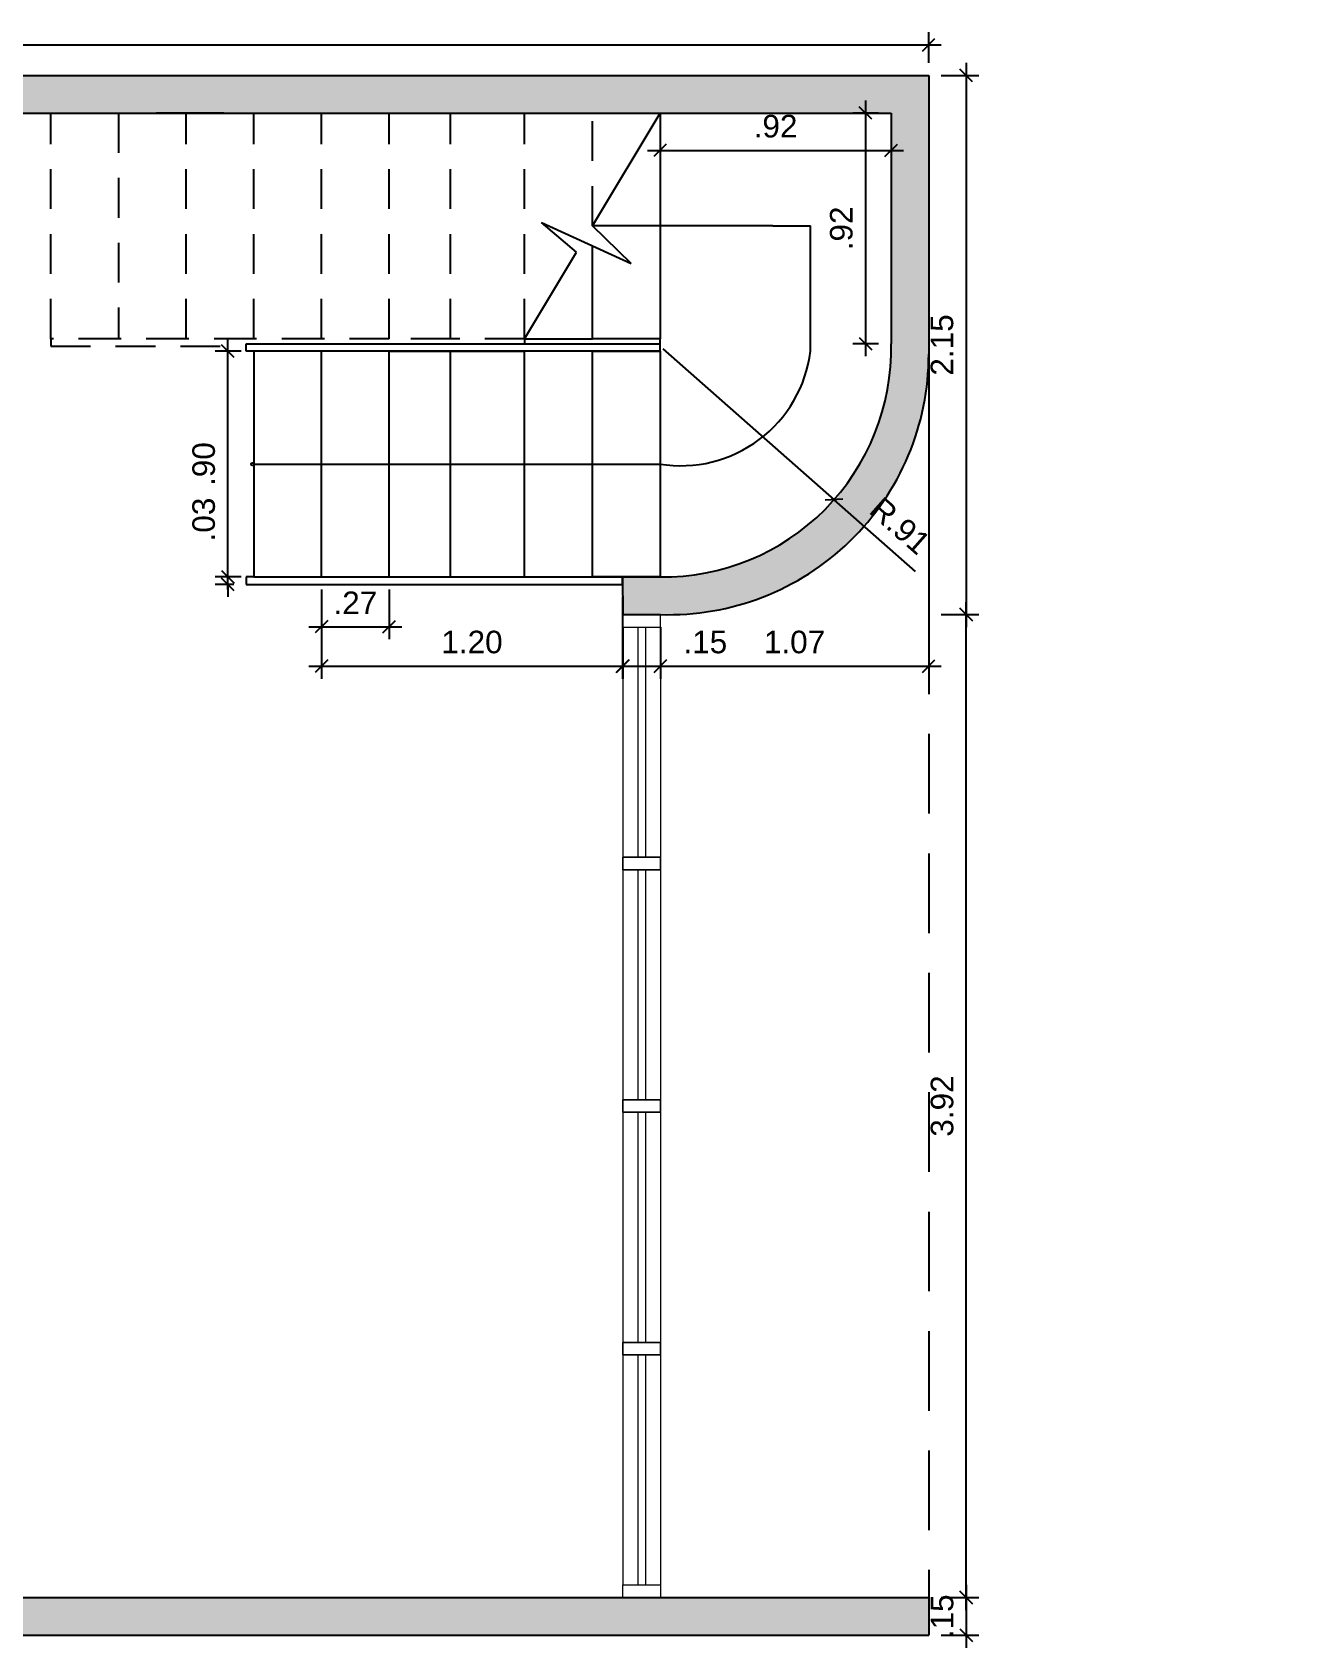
# Model space of a CAD drawing. Header units: millimetres. Extents: x 778.5 to 797.5, y 737.4 to 745.
# Drawn here: x 782.92 to 788, y 738.5 to 744.94 of the extents above; entities that cross this region are included whole.
import ezdxf

# ---------------------------------------------------------------- set-up
doc = ezdxf.new("R2010")
doc.units = ezdxf.units.MM
doc.linetypes.add('DASHED2', pattern=[9.525, 6.35, -3.175])
for name, color, linetype in [('ALVENARIA', 4, 'Continuous'), ('CORTE', 4, 'Continuous'), ('COTAS', 7, 'Continuous'), ('ESCADA', 1, 'Continuous'), ('HACHURA', 253, 'Continuous'), ('PROJEÇÃO', 8, 'DASHED2'), ('SIMBOLOS', 7, 'Continuous')]:
    doc.layers.add(name, color=color, linetype=linetype)
doc.layers.add('Arq-Caixilho', color=1, linetype='Continuous', lineweight=13)
doc.layers.add('Arq-Parede Baixa Osso', color=2, linetype='Continuous', lineweight=20)
doc.styles.get("Standard").update_dxf_attribs({"font": 'arial.ttf'})
doc.dimstyles.new('1.50', dxfattribs={"dimscale": 0.5, "dimtxt": 0.18, "dimasz": 0.1, "dimexe": 0.1, "dimexo": 0.1, "dimgap": 0.1, "dimtad": 1, "dimzin": 4, "dimdsep": 46, "dimtxsty": 'Standard', "dimblk": 'OBLIQUE', "dimcen": 0.1, "dimdle": 0.1, "dimclrd": 1, "dimclre": 1, "dimclrt": 256, "dimadec": 0, "dimazin": 0, "dimtfac": 1, "dimtmove": 0, "dimatfit": 3, "dimldrblk": 'ORIGIN2', "dimfxl": 1.25, "dimtolj": 1, "dimarcsym": 1})
pattern_1 = [(0, (0, 0), (0, 6.985), [5.08, -1.905]), (90, (0, 0), (-6.985, 4e-16), [5.08, -1.905])]

# ---------------------------------------------------------------- blocks, each defined once
blk = doc.blocks.new('_Oblique')
at = {"color": 0, "linetype": 'ByBlock', "lineweight": -2}
blk.add_line((-0.5, -0.5), (0.5, 0.5), dxfattribs=at)
blk = doc.blocks.new('*D27')
at = {"layer": 'COTAS', "color": 1, "lineweight": -2, "transparency": 16777216}
for p in [(785.4368, 743.6781), (786.4435, 742.7897)]:
    blk.add_line(p, (786.1191, 743.076), dxfattribs=at)
at = {"layer": 'Defpoints', "color": 0, "transparency": 16777216}
for p in [(785.4368, 743.6781), (786.1191, 743.076)]:
    blk.add_point(p, dxfattribs=at)
at = {"layer": 'COTAS', "color": 1, "lineweight": -2, "transparency": 16777216, "xscale": 0.05, "yscale": 0.05, "zscale": 0.05, "rotation": 138.574530888876}
blk.add_blockref('_Oblique', (786.1191, 743.076), dxfattribs=at)
at = {"layer": 'COTAS', "transparency": 16777216, "insert": (786.3823, 742.9717), "char_height": 0.09, "attachment_point": 5, "rotation": 318.57453}
blk.add_mtext('\\A1;R.91', dxfattribs=at)
blk = doc.blocks.new('_Origin2')
at = {"color": 0, "linetype": 'ByBlock', "lineweight": -2}
blk.add_line((-0.5, 0), (-1, 0), dxfattribs=at)
for radius in [0.5, 0.25]:
    blk.add_circle((0, 0), radius, dxfattribs=at)

msp = doc.modelspace()

# ---------------------------------------------------------------- hatches: boundary and pattern name
at = {"layer": 'HACHURA'}
h = msp.add_hatch(color=256, dxfattribs=at)
h.dxf.hatch_style = 1
h.paths.add_polyline_path([(786.4966, 744.7682), (778.9666, 744.7682), (778.9666, 743.3782), (779.1166, 743.3782), (779.1166, 744.6182), (781.8566, 744.6182), (781.8566, 742.7782), (781.1066, 742.7782), (781.1066, 742.6282), (782.0066, 742.6282), (782.0066, 744.6182), (786.3466, 744.6182), (786.3466, 743.6982, -0.424475), (785.4252, 742.7682), (785.2752, 742.7682), (785.2766, 742.6182), (785.4266, 742.6182, 0.424475), (786.4966, 743.657)])
h = msp.add_hatch(dxfattribs=at)
h.set_pattern_fill('ANGLE', color=256)
h.set_pattern_definition(pattern_1)
h.paths.add_polyline_path([(780.2166, 742.7782), (780.0666, 742.7782), (778.9666, 742.7782), (778.9666, 742.6282), (780.0666, 742.6282), (780.2166, 742.6282)])
h.paths.add_polyline_path([(797.4903, 738.6982), (794.4219, 738.6982), (794.4219, 738.5482), (797.4903, 738.5482)])
h.paths.add_polyline_path([(794.4219, 738.6982), (790.1103, 738.6982), (790.1103, 739.2482), (789.9603, 739.2482), (789.9603, 738.5482), (794.4219, 738.5482)])
h.paths.add_polyline_path([(790.1103, 742.6282), (791.0603, 742.6282), (791.9603, 742.6282), (792.8603, 742.6282), (793.0103, 742.6282), (793.0103, 742.8282), (792.8603, 742.8282), (792.8603, 742.8188), (792.8603, 742.7688), (792.8503, 742.7688), (792.1103, 742.7782), (791.2103, 742.7782), (791.0603, 742.7782), (789.9603, 742.7782), (789.9603, 740.4882), (790.1103, 740.4882), (790.1103, 741.7282)])
h.paths.add_polyline_path([(786.4966, 738.6982), (779.1166, 738.6982), (779.1166, 739.2482), (778.9666, 739.2482), (778.9666, 738.5482), (786.4966, 738.5482)])
h = msp.add_hatch(dxfattribs=at)
h.set_pattern_fill('ANGLE', color=256)
h.set_pattern_definition(pattern_1)
h.paths.add_polyline_path([(780.2166, 742.7782), (780.0666, 742.7782), (778.9666, 742.7782), (778.9666, 742.6282), (780.0666, 742.6282), (780.2166, 742.6282)])
h.paths.add_polyline_path([(786.4966, 738.6982), (779.1166, 738.6982), (779.1166, 739.2482), (778.9666, 739.2482), (778.9666, 738.5482), (786.4966, 738.5482)])
h.paths.add_polyline_path([(790.1103, 742.6282), (791.0603, 742.6282), (791.9603, 742.6282), (792.8603, 742.6282), (793.0103, 742.6282), (793.0103, 742.8282), (792.8603, 742.8282), (792.8603, 742.7688), (792.8503, 742.7688), (792.1103, 742.7782), (791.2103, 742.7782), (791.0603, 742.7782), (789.9603, 742.7782), (789.9603, 740.4882), (790.1103, 740.4882), (790.1103, 740.8282)])
h.paths.add_polyline_path([(794.4219, 738.6982), (790.1103, 738.6982), (790.1103, 739.2482), (789.9603, 739.2482), (789.9603, 738.5482), (794.4219, 738.5482)])
h.paths.add_polyline_path([(797.4903, 738.6982), (794.4219, 738.6982), (794.4219, 738.5482), (797.4903, 738.5482)])
h = msp.add_hatch(dxfattribs=at)
h.set_pattern_fill('ANGLE', color=256)
h.set_pattern_definition(pattern_1)
h.paths.add_polyline_path([(786.4966, 738.6982), (779.1166, 738.6982), (779.1166, 739.2482), (778.9666, 739.2482), (778.9666, 738.5482), (786.4966, 738.5482)])
h.paths.add_polyline_path([(797.4903, 738.6982), (790.1103, 738.6982), (790.1103, 739.2482), (789.9603, 739.2482), (789.9603, 738.5482), (797.4903, 738.5482)])
h.paths.add_polyline_path([(790.1103, 741.7282), (790.1103, 742.6282), (791.0603, 742.6282), (791.9603, 742.6282), (792.8603, 742.6282), (793.0103, 742.6282), (793.0103, 742.8282), (792.8603, 742.8282), (792.8603, 742.7688), (792.8503, 742.7688), (792.1103, 742.7782), (791.2103, 742.7782), (791.0603, 742.7782), (789.9603, 742.7782), (789.9603, 740.4882), (790.1103, 740.4882), (790.1103, 740.8282)])
h = msp.add_hatch(dxfattribs=at)
h.set_pattern_fill('ANGLE', color=256)
h.set_pattern_definition(pattern_1)
h.paths.add_polyline_path([(786.4966, 738.6982), (779.1166, 738.6982), (779.1166, 739.2482), (778.9666, 739.2482), (778.9666, 738.5482), (786.4966, 738.5482)])
h = msp.add_hatch(color=256, dxfattribs=at)
h.dxf.hatch_style = 1
h.paths.add_polyline_path([(786.4966, 738.6982), (779.1166, 738.6982), (779.1166, 739.2482), (778.9666, 739.2482), (778.9666, 738.5482), (786.4966, 738.5482)])

# ---------------------------------------------------------------- linework, layer by layer
at = {"color": 1}
for p, q in [((786.2444, 744.6682), (786.2444, 743.6482)), ((785.4252, 744.5682), (785.4252, 744.4193)), ((786.2966, 744.6182), (786.1944, 744.6182)), ((786.3466, 744.5682), (786.3466, 744.4193)), ((785.3752, 744.4693), (786.3966, 744.4693)), ((783.7552, 743.6682), (783.6516, 743.6682)), ((783.7016, 742.7182), (783.7016, 743.7182)), ((786.2966, 743.6982), (786.1944, 743.6982)), ((783.7016, 742.7682), (783.7016, 743.1258)), ((783.7252, 742.7682), (783.6516, 742.7682)), ((783.7552, 742.7682), (783.6516, 742.7682)), ((783.7016, 742.7382), (783.7016, 742.7682)), ((783.7252, 742.7382), (783.6516, 742.7382)), ((783.7016, 742.7382), (783.7016, 742.6882)), ((784.0752, 742.7182), (784.0752, 742.5197)), ((784.3452, 742.7182), (784.3452, 742.5197)), ((784.0752, 742.6882), (784.0752, 742.3621)), ((785.2752, 742.6882), (785.2752, 742.3621)), ((784.0252, 742.5697), (784.3952, 742.5697)), ((785.2766, 742.5682), (785.2766, 742.3621)), ((785.4266, 742.5682), (785.4266, 742.3621)), ((785.4266, 742.5682), (785.4266, 742.3621)), ((786.4966, 742.5682), (786.4966, 742.3621)), ((784.0252, 742.4121), (785.3252, 742.4121)), ((785.2266, 742.4121), (785.4266, 742.4121)), ((785.3766, 742.4121), (786.5466, 742.4121)), ((785.4266, 742.4121), (785.7349, 742.4121))]:
    msp.add_line(p, q, dxfattribs=at)
at = {"layer": 'ALVENARIA'}
for p, q in [((778.9666, 744.7682), (786.4966, 744.7682)), ((786.4966, 744.7682), (786.4966, 744.6182)), ((786.4966, 744.7682), (786.4966, 743.657)), ((782.0066, 744.6182), (786.3466, 744.6182)), ((786.3466, 744.6182), (786.3466, 743.6982)), ((786.4966, 744.6182), (786.4966, 743.6982)), ((785.2752, 742.7682), (785.2766, 742.6182)), ((785.4252, 742.7682), (785.2752, 742.7682)), ((785.2752, 742.7682), (785.2766, 742.6182)), ((785.2766, 742.6182), (785.4266, 742.6182)), ((779.1166, 738.6982), (786.4966, 738.6982)), ((786.4966, 738.6982), (786.4966, 738.5482)), ((778.9666, 738.5482), (786.4966, 738.5482))]:
    msp.add_line(p, q, dxfattribs=at)
at = {"layer": 'Arq-Caixilho'}
for p, q in [((785.3366, 742.5682), (785.3366, 741.6507)), ((785.3666, 742.5682), (785.3666, 741.6507)), ((785.3366, 741.6007), (785.3366, 740.6832)), ((785.3666, 741.6007), (785.3666, 740.6832)), ((785.3366, 740.6332), (785.3366, 739.7157)), ((785.3666, 740.6332), (785.3666, 739.7157)), ((785.3366, 739.6657), (785.3366, 738.7482)), ((785.3666, 739.6657), (785.3666, 738.7482))]:
    msp.add_line(p, q, dxfattribs=at)
for points in [[(785.4266, 742.6182), (785.2766, 742.6182), (785.2766, 742.5682), (785.4266, 742.5682)], [(785.4266, 741.6007), (785.2766, 741.6007), (785.2766, 741.6507), (785.4266, 741.6507)], [(785.4266, 741.6507), (785.2766, 741.6507), (785.2766, 741.6007), (785.4266, 741.6007)], [(785.4266, 740.6332), (785.2766, 740.6332), (785.2766, 740.6832), (785.4266, 740.6832)], [(785.4266, 740.6832), (785.2766, 740.6832), (785.2766, 740.6332), (785.4266, 740.6332)], [(785.4266, 739.7157), (785.2766, 739.7157), (785.2766, 739.6657), (785.4266, 739.6657)], [(785.4266, 739.6657), (785.2766, 739.6657), (785.2766, 739.7157), (785.4266, 739.7157)], [(785.4266, 738.6982), (785.2766, 738.6982), (785.2766, 738.7482), (785.4266, 738.7482)]]:
    msp.add_lwpolyline(points, close=True, dxfattribs=at)
at = {"layer": 'Arq-Parede Baixa Osso'}
for p, q in [((785.2766, 742.5682), (785.2766, 741.6507)), ((785.4266, 742.5682), (785.4266, 741.6507)), ((785.2766, 741.6007), (785.2766, 740.6832)), ((785.4266, 741.6007), (785.4266, 740.6832)), ((785.2766, 740.6332), (785.2766, 739.7157)), ((785.4266, 740.6332), (785.4266, 739.7157)), ((785.2766, 739.6657), (785.2766, 738.7482)), ((785.4266, 739.6657), (785.4266, 738.7482))]:
    msp.add_line(p, q, dxfattribs=at)
at = {"layer": 'CORTE'}
for p, q in [((785.1552, 744.1682), (785.4252, 744.6182)), ((785.0919, 744.0627), (784.9526, 744.1817)), ((784.9526, 744.1817), (785.3096, 744.0183)), ((785.3096, 744.0183), (785.1552, 744.1682)), ((784.8852, 743.7182), (785.0919, 744.0627))]:
    msp.add_line(p, q, dxfattribs=at)
for centre, radius, start, end in [((785.4368, 743.6781), 0.91, 269.26669, 1.26669), ((785.46, 743.6542), 1.0366, 268.154, 0.154)]:
    msp.add_arc(centre, radius, start, end, dxfattribs=at)
at = {"layer": 'COTAS', "color": 1}
for p, q in [((778.9166, 744.8901), (786.5466, 744.8901)), ((786.4966, 744.8182), (786.4966, 744.9401)), ((786.646, 744.8182), (786.646, 742.5682)), ((786.5466, 744.7682), (786.696, 744.7682)), ((786.6464, 738.6482), (786.6464, 742.6682)), ((786.5466, 742.6182), (786.696, 742.6182)), ((786.5466, 742.6182), (786.6964, 742.6182)), ((786.5466, 738.6982), (786.6964, 738.6982)), ((786.5466, 738.6982), (786.6964, 738.6982)), ((786.6464, 738.7482), (786.6464, 738.4982)), ((786.5466, 738.5482), (786.6964, 738.5482))]:
    msp.add_line(p, q, dxfattribs=at)
at = {"layer": 'ESCADA', "color": 3}
for p, q in [((785.4252, 744.6182), (785.4252, 743.7182)), ((785.1552, 743.7182), (785.1552, 744.089)), ((784.8852, 743.7182), (785.1552, 743.7182)), ((785.4252, 743.7182), (785.1552, 743.7182)), ((785.1552, 742.7682), (785.1552, 743.6682)), ((785.1552, 743.6682), (785.4252, 743.6682)), ((785.4252, 743.6682), (785.4252, 742.7682)), ((785.1552, 742.7682), (785.4252, 742.7682))]:
    msp.add_line(p, q, dxfattribs=at)
at = {"layer": 'ESCADA'}
for p, q in [((783.7752, 743.6682), (783.7752, 743.6982)), ((783.7752, 743.6982), (785.4252, 743.6982)), ((783.8052, 743.6682), (783.7752, 743.6682)), ((784.0752, 743.6682), (783.8052, 743.6682)), ((783.8052, 743.6682), (783.8052, 742.7682)), ((785.4252, 743.6682), (783.8052, 743.6682)), ((784.3452, 743.6682), (784.0752, 743.6682)), ((784.0752, 742.7682), (784.0752, 743.6682)), ((784.6152, 743.6682), (784.3452, 743.6682)), ((784.8852, 743.6682), (784.6152, 743.6682)), ((784.8852, 743.7182), (784.8852, 743.6982)), ((785.1552, 743.6682), (784.8852, 743.6682)), ((785.4252, 743.6982), (785.4252, 743.7182)), ((785.4252, 743.6682), (785.4252, 743.6982)), ((783.8052, 742.7682), (783.7752, 742.7682)), ((783.7752, 742.7682), (783.7752, 742.7382)), ((783.8052, 742.7682), (784.0752, 742.7682)), ((784.0752, 742.7682), (784.3452, 742.7682)), ((785.4252, 742.7682), (785.1552, 742.7682)), ((785.2752, 742.7382), (785.2752, 742.7682)), ((783.7752, 742.7382), (785.2752, 742.7382))]:
    msp.add_line(p, q, dxfattribs=at)
at = {"layer": 'ESCADA', "color": 2}
for p, q in [((784.3452, 742.7682), (784.3452, 743.6682)), ((784.3452, 743.6682), (784.5902, 743.6682)), ((784.5902, 742.7682), (784.5902, 743.6682)), ((784.5902, 743.6682), (784.8852, 743.6682)), ((784.8852, 742.7682), (784.8852, 743.6682)), ((785.1552, 743.6682), (784.8852, 743.6682)), ((784.3452, 742.7682), (784.5902, 742.7682)), ((784.5902, 742.7682), (784.8852, 742.7682)), ((784.8852, 742.7682), (785.1552, 742.7682))]:
    msp.add_line(p, q, dxfattribs=at)
at = {"layer": 'PROJEÇÃO'}
for p, q in [((786.4966, 744.7682), (786.4966, 742.6182)), ((783.1452, 744.6182), (783.4152, 744.6183)), ((783.4152, 744.6183), (783.6852, 744.6184)), ((783.6852, 744.6182), (783.9552, 744.6182)), ((783.9552, 744.6182), (784.2252, 744.6182)), ((784.2252, 744.6182), (784.4952, 744.6182)), ((784.4952, 744.6182), (784.7402, 744.6182)), ((784.7402, 744.6182), (785.0352, 744.6182)), ((785.0352, 744.6182), (785.3052, 744.6182)), ((785.3052, 744.6182), (785.5752, 744.6182))]:
    msp.add_line(p, q, dxfattribs=at)
at = {"layer": 'PROJEÇÃO', "linetype": 'DASHED2', "ltscale": 0.025}
for p, q in [((782.9952, 743.7182), (782.9952, 744.6182)), ((783.2652, 744.6183), (783.2652, 743.7182)), ((783.5352, 743.7182), (783.5352, 744.6182)), ((783.8052, 743.7182), (783.8052, 744.6182)), ((784.0752, 743.7182), (784.0752, 744.6182)), ((784.3452, 743.7182), (784.3452, 744.6182)), ((784.5902, 743.7182), (784.5902, 744.6182)), ((784.8852, 743.7182), (784.8852, 744.6182)), ((785.1552, 744.1682), (785.1552, 744.6182)), ((783.2652, 743.7182), (782.9952, 743.7182)), ((782.9952, 743.6882), (783.7752, 743.6882)), ((783.5352, 743.7182), (783.2652, 743.7182)), ((783.8052, 743.7182), (783.5352, 743.7182)), ((784.0752, 743.7182), (783.8052, 743.7182)), ((784.3452, 743.7182), (784.0752, 743.7182)), ((784.5902, 743.7182), (784.3452, 743.7182)), ((784.8852, 743.7182), (784.5902, 743.7182))]:
    msp.add_line(p, q, dxfattribs=at)
at = {"layer": 'PROJEÇÃO', "color": 8, "linetype": 'DASHED2', "ltscale": 0.025}
msp.add_line((782.9952, 743.7182), (782.9952, 743.6882), dxfattribs=at)
at = {"layer": 'PROJEÇÃO', "linetype": 'DASHED2', "ltscale": 0.05}
msp.add_line((786.4966, 742.6182), (786.4966, 738.6982), dxfattribs=at)
at = {"layer": 'SIMBOLOS'}
for p, q in [((785.8752, 744.1682), (785.1552, 744.1682)), ((785.8752, 744.1682), (786.0252, 744.1682)), ((786.0252, 743.6682), (786.0252, 744.1682)), ((783.8052, 743.2182), (785.4252, 743.2182))]:
    msp.add_line(p, q, dxfattribs=at)
msp.add_circle((783.7999, 743.2182), 0.00532, dxfattribs=at)
msp.add_arc((785.5079, 743.7329), 0.5213, 260.8699, 352.8699, dxfattribs=at)

# ---------------------------------------------------------------- block references
at = {"color": 1, "xscale": 0.05, "yscale": 0.05, "zscale": 0.05}
for p, rotation in [((786.2444, 744.6182), 90), ((785.4252, 744.4693), 180), ((786.2444, 743.6982), 270), ((783.7016, 743.6682), 90), ((783.7016, 742.7682), 270), ((783.7016, 742.7682), 270), ((783.7016, 742.7382), 90), ((784.0752, 742.5697), 180), ((784.0752, 742.4121), 180), ((785.2766, 742.4121), 180), ((785.4266, 742.4121), 180)]:
    msp.add_blockref('_Oblique', p, dxfattribs=dict(at, rotation=rotation))
for p in [(786.3466, 744.4693), (784.3452, 742.5697), (785.2752, 742.4121), (785.4266, 742.4121), (786.4966, 742.4121)]:
    msp.add_blockref('_Oblique', p, dxfattribs=at)
at = {"layer": 'COTAS', "color": 1, "xscale": 0.05, "yscale": 0.05, "zscale": 0.05}
msp.add_blockref('_Oblique', (786.4966, 744.8901), dxfattribs=at)
for p, rotation in [((786.646, 744.7682), 90), ((786.646, 742.6182), 270), ((786.6464, 742.6182), 90), ((786.6464, 738.6982), 270), ((786.6464, 738.6982), 90), ((786.6464, 738.5482), 270)]:
    msp.add_blockref('_Oblique', p, dxfattribs=dict(at, rotation=rotation))

# ---------------------------------------------------------------- texts
at = {"char_height": 0.09, "attachment_point": 5}
for s, insert in [('\\A1;.92', (785.8859, 744.5652)), ('\\A1;.27', (784.2102, 742.6649)), ('\\A1;1.20', (784.6752, 742.5081)), ('\\A1;.15', (785.6057, 742.5081)), ('\\A1;1.07', (785.9616, 742.5081))]:
    msp.add_mtext(s, dxfattribs=dict(at, insert=insert))
at = {"char_height": 0.09, "attachment_point": 5, "rotation": 90}
for s, insert in [('\\A1;.92', (786.1485, 744.1582)), ('\\A1;.90', (783.6057, 743.2182)), ('\\A1;.03', (783.6056, 742.997))]:
    msp.add_mtext(s, dxfattribs=dict(at, insert=insert))
at = {"layer": 'COTAS', "char_height": 0.09, "attachment_point": 5, "rotation": 90}
for s, insert in [('\\A1;2.15', (786.5501, 743.6932)), ('\\A1;3.92', (786.5504, 740.6582)), ('\\A1;.15', (786.5504, 738.6232))]:
    msp.add_mtext(s, dxfattribs=dict(at, insert=insert))

# ---------------------------------------------------------------- dimensions: what is measured, and where the dimension line sits
at = {"layer": 'COTAS'}
dim = msp.add_radius_dim(center=(785.4368, 743.6781), mpoint=(786.1191, 743.076), dimstyle='1.50', dxfattribs=at)
dim.commit()
dim.dimension.update_dxf_attribs({"geometry": '*D27', "text_midpoint": (786.3823, 742.9717)})

doc.saveas('drawing.dxf')
